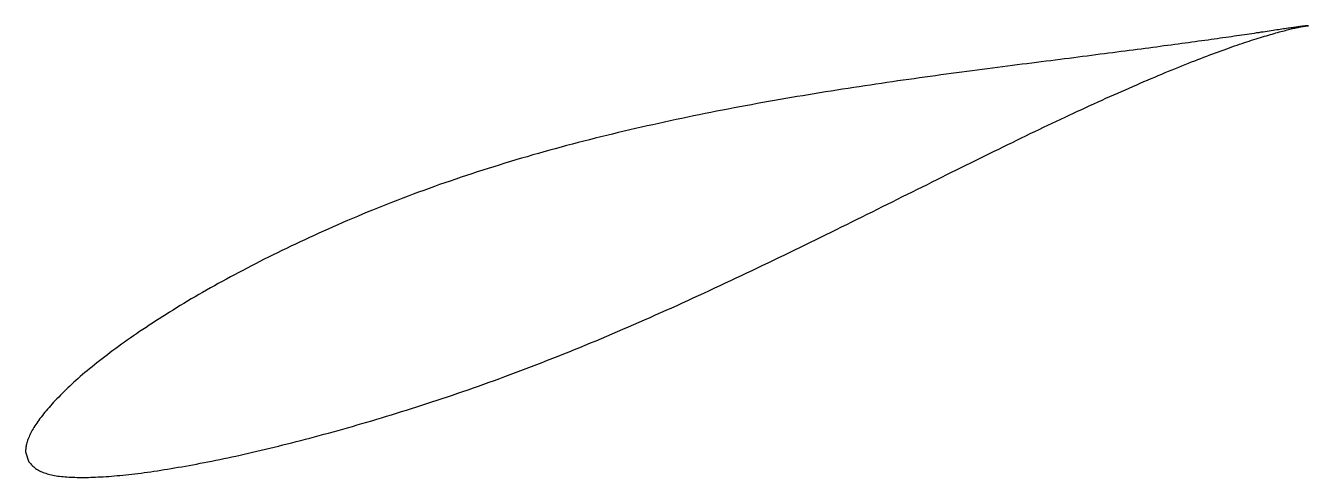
# Model space of a CAD drawing. Header units: metres. Extents: x -45 to 92, y -17 to 31.
import ezdxf

# ---------------------------------------------------------------- set-up
doc = ezdxf.new("R2010")
doc.units = ezdxf.units.M

msp = doc.modelspace()

# ---------------------------------------------------------------- linework, layer by layer
msp.add_lwpolyline([(91.6, 31.18), (91.59, 31.18), (91.59, 31.18), (91.57, 31.18), (91.55, 31.18), (91.53, 31.18), (91.5, 31.18), (91.46, 31.17), (91.42, 31.17), (91.37, 31.17), (91.32, 31.16), (91.26, 31.15), (91.19, 31.14), (91.12, 31.14), (91.05, 31.13), (90.97, 31.12), (90.88, 31.1), (90.79, 31.09), (90.69, 31.08), (90.59, 31.07), (90.48, 31.05), (90.37, 31.03), (90.25, 31.02), (90.13, 31), (90, 30.98), (89.87, 30.96), (89.73, 30.94), (89.58, 30.92), (89.43, 30.9), (89.27, 30.87), (89.11, 30.85), (88.95, 30.83), (88.77, 30.8), (88.6, 30.77), (88.41, 30.75), (88.23, 30.72), (88.03, 30.69), (87.83, 30.66), (87.63, 30.63), (87.42, 30.6), (87.21, 30.57), (86.99, 30.53), (86.76, 30.5), (86.53, 30.47), (86.3, 30.43), (86.06, 30.4), (85.81, 30.36), (85.56, 30.32), (85.31, 30.28), (85.05, 30.25), (84.78, 30.21), (84.51, 30.17), (84.24, 30.13), (83.96, 30.09), (83.67, 30.05), (83.38, 30), (83.09, 29.96), (82.79, 29.92), (82.48, 29.87), (82.17, 29.83), (81.85, 29.79), (81.53, 29.74), (81.21, 29.69), (80.88, 29.65), (80.55, 29.6), (80.21, 29.55), (79.86, 29.51), (79.51, 29.46), (79.16, 29.41), (78.8, 29.36), (78.44, 29.31), (78.07, 29.26), (77.7, 29.21), (77.32, 29.16), (76.94, 29.11), (76.56, 29.06), (76.17, 29.01), (75.77, 28.95), (75.38, 28.9), (74.97, 28.85), (74.57, 28.79), (74.15, 28.74), (73.74, 28.68), (73.32, 28.63), (72.89, 28.57), (72.46, 28.52), (72.03, 28.46), (71.6, 28.41), (71.15, 28.35), (70.71, 28.29), (70.26, 28.23), (69.81, 28.18), (69.35, 28.12), (68.89, 28.06), (68.43, 28), (67.96, 27.94), (67.48, 27.88), (67.01, 27.82), (66.53, 27.76), (66.05, 27.69), (65.56, 27.63), (65.07, 27.57), (64.57, 27.51), (64.08, 27.44), (63.58, 27.38), (63.07, 27.31), (62.56, 27.25), (62.05, 27.18), (61.54, 27.12), (61.02, 27.05), (60.5, 26.99), (59.98, 26.92), (59.45, 26.85), (58.92, 26.78), (58.39, 26.71), (57.85, 26.64), (57.31, 26.57), (56.77, 26.5), (56.22, 26.43), (55.68, 26.36), (55.13, 26.28), (54.57, 26.21), (54.02, 26.14), (53.46, 26.06), (52.9, 25.99), (52.34, 25.91), (51.77, 25.83), (51.2, 25.75), (50.63, 25.67), (50.06, 25.59), (49.49, 25.51), (48.91, 25.43), (48.33, 25.35), (47.75, 25.27), (47.17, 25.18), (46.58, 25.1), (45.99, 25.01), (45.41, 24.93), (44.82, 24.84), (44.22, 24.75), (43.63, 24.66), (43.03, 24.57), (42.44, 24.48), (41.84, 24.38), (41.24, 24.29), (40.64, 24.19), (40.03, 24.1), (39.43, 24), (38.82, 23.9), (38.22, 23.8), (37.61, 23.7), (37, 23.6), (36.39, 23.49), (35.78, 23.39), (35.17, 23.28), (34.56, 23.17), (33.94, 23.07), (33.33, 22.96), (32.71, 22.85), (32.1, 22.73), (31.48, 22.62), (30.86, 22.5), (30.25, 22.39), (29.63, 22.27), (29.01, 22.15), (28.39, 22.03), (27.77, 21.91), (27.15, 21.78), (26.54, 21.66), (25.92, 21.53), (25.3, 21.4), (24.68, 21.27), (24.06, 21.14), (23.44, 21.01), (22.82, 20.88), (22.2, 20.74), (21.58, 20.6), (20.96, 20.46), (20.35, 20.32), (19.73, 20.18), (19.11, 20.04), (18.5, 19.89), (17.88, 19.75), (17.27, 19.6), (16.65, 19.45), (16.04, 19.3), (15.42, 19.15), (14.81, 18.99), (14.2, 18.84), (13.59, 18.68), (12.98, 18.52), (12.37, 18.36), (11.77, 18.2), (11.16, 18.03), (10.56, 17.86), (9.95, 17.7), (9.35, 17.53), (8.75, 17.36), (8.15, 17.18), (7.55, 17.01), (6.96, 16.83), (6.36, 16.65), (5.77, 16.47), (5.18, 16.29), (4.59, 16.11), (4, 15.93), (3.42, 15.74), (2.83, 15.55), (2.25, 15.36), (1.67, 15.17), (1.09, 14.98), (0.52, 14.78), (-0.06, 14.58), (-0.63, 14.39), (-1.2, 14.19), (-1.76, 13.98), (-2.33, 13.78), (-2.89, 13.58), (-3.45, 13.37), (-4.01, 13.16), (-4.56, 12.96), (-5.12, 12.75), (-5.67, 12.53), (-6.22, 12.32), (-6.76, 12.11), (-7.3, 11.89), (-7.84, 11.67), (-8.38, 11.46), (-8.92, 11.24), (-9.45, 11.02), (-9.98, 10.8), (-10.5, 10.57), (-11.03, 10.35), (-11.55, 10.13), (-12.07, 9.9), (-12.58, 9.67), (-13.09, 9.45), (-13.6, 9.22), (-14.11, 8.99), (-14.61, 8.76), (-15.11, 8.53), (-15.61, 8.3), (-16.1, 8.07), (-16.59, 7.84), (-17.08, 7.61), (-17.56, 7.38), (-18.04, 7.14), (-18.52, 6.91), (-18.99, 6.68), (-19.46, 6.44), (-19.93, 6.21), (-20.4, 5.98), (-20.86, 5.74), (-21.31, 5.51), (-21.77, 5.27), (-22.21, 5.03), (-22.66, 4.8), (-23.1, 4.56), (-23.54, 4.33), (-23.98, 4.09), (-24.41, 3.85), (-24.84, 3.62), (-25.26, 3.38), (-25.68, 3.15), (-26.1, 2.91), (-26.51, 2.67), (-26.92, 2.44), (-27.32, 2.2), (-27.72, 1.97), (-28.12, 1.73), (-28.51, 1.5), (-28.9, 1.26), (-29.29, 1.03), (-29.67, 0.79), (-30.04, 0.56), (-30.42, 0.33), (-30.78, 0.09), (-31.15, -0.14), (-31.51, -0.37), (-31.86, -0.6), (-32.22, -0.83), (-32.56, -1.06), (-32.91, -1.29), (-33.25, -1.52), (-33.58, -1.75), (-33.91, -1.97), (-34.24, -2.2), (-34.56, -2.42), (-34.87, -2.65), (-35.19, -2.87), (-35.5, -3.1), (-35.8, -3.32), (-36.1, -3.54), (-36.39, -3.76), (-36.68, -3.98), (-36.97, -4.2), (-37.25, -4.41), (-37.53, -4.63), (-37.8, -4.84), (-38.07, -5.06), (-38.33, -5.27), (-38.59, -5.48), (-38.84, -5.69), (-39.09, -5.9), (-39.34, -6.11), (-39.58, -6.32), (-39.81, -6.52), (-40.04, -6.73), (-40.27, -6.93), (-40.49, -7.13), (-40.7, -7.33), (-40.91, -7.53), (-41.12, -7.73), (-41.32, -7.93), (-41.52, -8.12), (-41.71, -8.31), (-41.89, -8.51), (-42.08, -8.7), (-42.25, -8.88), (-42.43, -9.07), (-42.59, -9.25), (-42.76, -9.44), (-42.92, -9.62), (-43.07, -9.79), (-43.22, -9.97), (-43.36, -10.14), (-43.5, -10.31), (-43.63, -10.48), (-43.76, -10.65), (-43.89, -10.81), (-44.01, -10.98), (-44.12, -11.14), (-44.23, -11.29), (-44.34, -11.45), (-44.44, -11.6), (-44.53, -11.75), (-44.62, -11.9), (-44.71, -12.05), (-44.79, -12.2), (-44.87, -12.34), (-44.94, -12.48), (-45, -12.62), (-45.06, -12.76), (-45.12, -12.89), (-45.17, -13.03), (-45.21, -13.15), (-45.25, -13.28), (-45.29, -13.41), (-45.32, -13.53), (-45.35, -13.65), (-45.37, -13.76), (-45.39, -13.87), (-45.4, -13.98), (-45.41, -14.08), (-45.42, -14.17), (-45.42, -14.26), (-45.42, -14.34), (-45.42, -14.4), (-45.41, -14.45), (-45.41, -14.48), (-45.12, -15.36), (-45.11, -15.37), (-45.1, -15.38), (-45.07, -15.41), (-45.04, -15.46), (-44.99, -15.52), (-44.93, -15.59), (-44.87, -15.66), (-44.8, -15.74), (-44.72, -15.82), (-44.64, -15.9), (-44.55, -15.98), (-44.46, -16.05), (-44.36, -16.13), (-44.26, -16.2), (-44.15, -16.26), (-44.04, -16.33), (-43.93, -16.39), (-43.8, -16.45), (-43.68, -16.51), (-43.55, -16.56), (-43.41, -16.61), (-43.27, -16.66), (-43.12, -16.71), (-42.97, -16.75), (-42.82, -16.79), (-42.66, -16.83), (-42.5, -16.86), (-42.33, -16.89), (-42.15, -16.92), (-41.98, -16.95), (-41.79, -16.97), (-41.6, -16.99), (-41.41, -17.01), (-41.21, -17.03), (-41.01, -17.04), (-40.8, -17.06), (-40.59, -17.07), (-40.38, -17.08), (-40.15, -17.08), (-39.93, -17.09), (-39.7, -17.09), (-39.46, -17.09), (-39.22, -17.09), (-38.97, -17.09), (-38.72, -17.09), (-38.47, -17.08), (-38.21, -17.07), (-37.94, -17.06), (-37.67, -17.05), (-37.4, -17.04), (-37.12, -17.02), (-36.83, -17.01), (-36.55, -16.99), (-36.25, -16.96), (-35.96, -16.94), (-35.66, -16.91), (-35.35, -16.89), (-35.04, -16.86), (-34.73, -16.82), (-34.41, -16.79), (-34.09, -16.75), (-33.76, -16.71), (-33.43, -16.67), (-33.09, -16.63), (-32.75, -16.58), (-32.41, -16.54), (-32.06, -16.49), (-31.71, -16.44), (-31.35, -16.38), (-30.99, -16.33), (-30.63, -16.27), (-30.26, -16.21), (-29.88, -16.15), (-29.51, -16.09), (-29.13, -16.02), (-28.74, -15.96), (-28.35, -15.89), (-27.96, -15.82), (-27.56, -15.74), (-27.16, -15.67), (-26.76, -15.59), (-26.35, -15.51), (-25.94, -15.43), (-25.53, -15.35), (-25.11, -15.26), (-24.69, -15.17), (-24.26, -15.09), (-23.83, -14.99), (-23.4, -14.9), (-22.96, -14.81), (-22.52, -14.71), (-22.08, -14.61), (-21.63, -14.51), (-21.18, -14.41), (-20.73, -14.3), (-20.27, -14.2), (-19.81, -14.09), (-19.35, -13.98), (-18.88, -13.86), (-18.42, -13.75), (-17.94, -13.63), (-17.47, -13.51), (-16.99, -13.39), (-16.51, -13.27), (-16.03, -13.15), (-15.54, -13.02), (-15.05, -12.89), (-14.56, -12.76), (-14.06, -12.63), (-13.56, -12.49), (-13.06, -12.36), (-12.56, -12.22), (-12.05, -12.08), (-11.55, -11.93), (-11.04, -11.79), (-10.52, -11.64), (-10.01, -11.49), (-9.49, -11.34), (-8.97, -11.19), (-8.45, -11.04), (-7.92, -10.88), (-7.4, -10.72), (-6.87, -10.56), (-6.34, -10.4), (-5.8, -10.24), (-5.27, -10.07), (-4.73, -9.9), (-4.19, -9.73), (-3.65, -9.56), (-3.11, -9.39), (-2.56, -9.21), (-2.02, -9.03), (-1.47, -8.85), (-0.92, -8.67), (-0.37, -8.48), (0.19, -8.3), (0.74, -8.11), (1.29, -7.92), (1.85, -7.73), (2.41, -7.53), (2.97, -7.33), (3.53, -7.13), (4.09, -6.93), (4.65, -6.73), (5.22, -6.52), (5.78, -6.32), (6.35, -6.11), (6.92, -5.9), (7.48, -5.68), (8.05, -5.47), (8.62, -5.25), (9.19, -5.03), (9.76, -4.81), (10.34, -4.58), (10.91, -4.36), (11.48, -4.13), (12.06, -3.9), (12.63, -3.67), (13.2, -3.44), (13.78, -3.2), (14.35, -2.96), (14.93, -2.73), (15.51, -2.49), (16.08, -2.24), (16.66, -2), (17.24, -1.75), (17.81, -1.51), (18.39, -1.26), (18.97, -1.01), (19.55, -0.76), (20.12, -0.51), (20.7, -0.25), (21.28, 0), (21.86, 0.26), (22.43, 0.51), (23.01, 0.77), (23.59, 1.03), (24.16, 1.29), (24.74, 1.56), (25.32, 1.82), (25.89, 2.08), (26.47, 2.35), (27.04, 2.61), (27.62, 2.88), (28.19, 3.15), (28.77, 3.41), (29.34, 3.68), (29.91, 3.95), (30.48, 4.22), (31.05, 4.49), (31.62, 4.76), (32.19, 5.03), (32.76, 5.3), (33.33, 5.58), (33.9, 5.85), (34.47, 6.12), (35.03, 6.39), (35.6, 6.67), (36.16, 6.94), (36.73, 7.21), (37.29, 7.49), (37.85, 7.76), (38.41, 8.03), (38.97, 8.31), (39.52, 8.58), (40.08, 8.85), (40.63, 9.13), (41.19, 9.4), (41.74, 9.67), (42.29, 9.94), (42.84, 10.22), (43.39, 10.49), (43.94, 10.76), (44.48, 11.03), (45.03, 11.3), (45.57, 11.57), (46.11, 11.84), (46.65, 12.11), (47.18, 12.37), (47.72, 12.64), (48.25, 12.91), (48.79, 13.17), (49.32, 13.44), (49.85, 13.7), (50.37, 13.96), (50.9, 14.22), (51.42, 14.49), (51.94, 14.74), (52.46, 15), (52.98, 15.26), (53.49, 15.52), (54.01, 15.77), (54.52, 16.02), (55.02, 16.27), (55.53, 16.53), (56.04, 16.77), (56.54, 17.02), (57.04, 17.27), (57.53, 17.51), (58.03, 17.76), (58.52, 18), (59.01, 18.24), (59.5, 18.47), (59.99, 18.71), (60.47, 18.95), (60.95, 19.18), (61.43, 19.41), (61.9, 19.64), (62.38, 19.87), (62.85, 20.09), (63.31, 20.32), (63.78, 20.54), (64.24, 20.76), (64.7, 20.97), (65.16, 21.19), (65.61, 21.4), (66.06, 21.61), (66.51, 21.82), (66.95, 22.03), (67.4, 22.24), (67.84, 22.44), (68.27, 22.64), (68.7, 22.84), (69.13, 23.03), (69.56, 23.23), (69.98, 23.42), (70.4, 23.61), (70.82, 23.79), (71.24, 23.98), (71.65, 24.16), (72.05, 24.34), (72.46, 24.52), (72.86, 24.69), (73.26, 24.87), (73.65, 25.04), (74.04, 25.2), (74.43, 25.37), (74.81, 25.53), (75.19, 25.69), (75.57, 25.85), (75.94, 26.01), (76.31, 26.16), (76.67, 26.31), (77.04, 26.46), (77.39, 26.61), (77.75, 26.75), (78.1, 26.89), (78.44, 27.03), (78.79, 27.17), (79.13, 27.3), (79.46, 27.43), (79.79, 27.56), (80.12, 27.69), (80.44, 27.81), (80.76, 27.93), (81.07, 28.05), (81.39, 28.16), (81.69, 28.28), (81.99, 28.39), (82.29, 28.5), (82.59, 28.6), (82.88, 28.71), (83.16, 28.81), (83.44, 28.91), (83.72, 29.01), (83.99, 29.1), (84.26, 29.19), (84.53, 29.28), (84.79, 29.37), (85.04, 29.45), (85.29, 29.54), (85.54, 29.62), (85.78, 29.69), (86.02, 29.77), (86.25, 29.84), (86.48, 29.91), (86.7, 29.98), (86.92, 30.05), (87.13, 30.11), (87.34, 30.18), (87.55, 30.24), (87.74, 30.29), (87.94, 30.35), (88.13, 30.4), (88.32, 30.46), (88.5, 30.51), (88.67, 30.55), (88.84, 30.6), (89.01, 30.64), (89.17, 30.68), (89.32, 30.72), (89.48, 30.76), (89.62, 30.8), (89.76, 30.83), (89.9, 30.87), (90.03, 30.9), (90.15, 30.92), (90.28, 30.95), (90.39, 30.98), (90.5, 31), (90.61, 31.02), (90.71, 31.04), (90.8, 31.06), (90.89, 31.08), (90.98, 31.1), (91.05, 31.11), (91.13, 31.12), (91.2, 31.13), (91.26, 31.14), (91.32, 31.15), (91.37, 31.16), (91.42, 31.17), (91.46, 31.17), (91.5, 31.18), (91.53, 31.18), (91.55, 31.18), (91.57, 31.18), (91.59, 31.18), (91.59, 31.18), (91.6, 31.18)], close=True)

doc.saveas('drawing.dxf')
